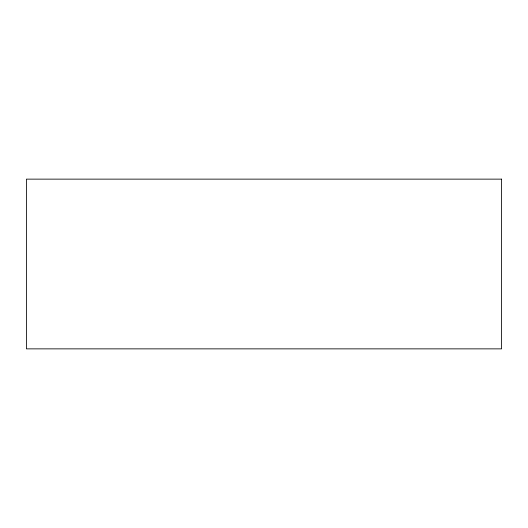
<?xml version="1.0" encoding="UTF-8"?>
<svg xmlns="http://www.w3.org/2000/svg" width="528" height="528" viewBox="0 0 528 528"><rect width="100%" height="100%" fill="white"/><g stroke="black" fill="none" stroke-linecap="round" stroke-linejoin="round"><path stroke-width="0.79" d="M501.6 179.137L26.4 179.137L26.4 348.863L501.6 348.863L501.6 179.137"/></g></svg>
